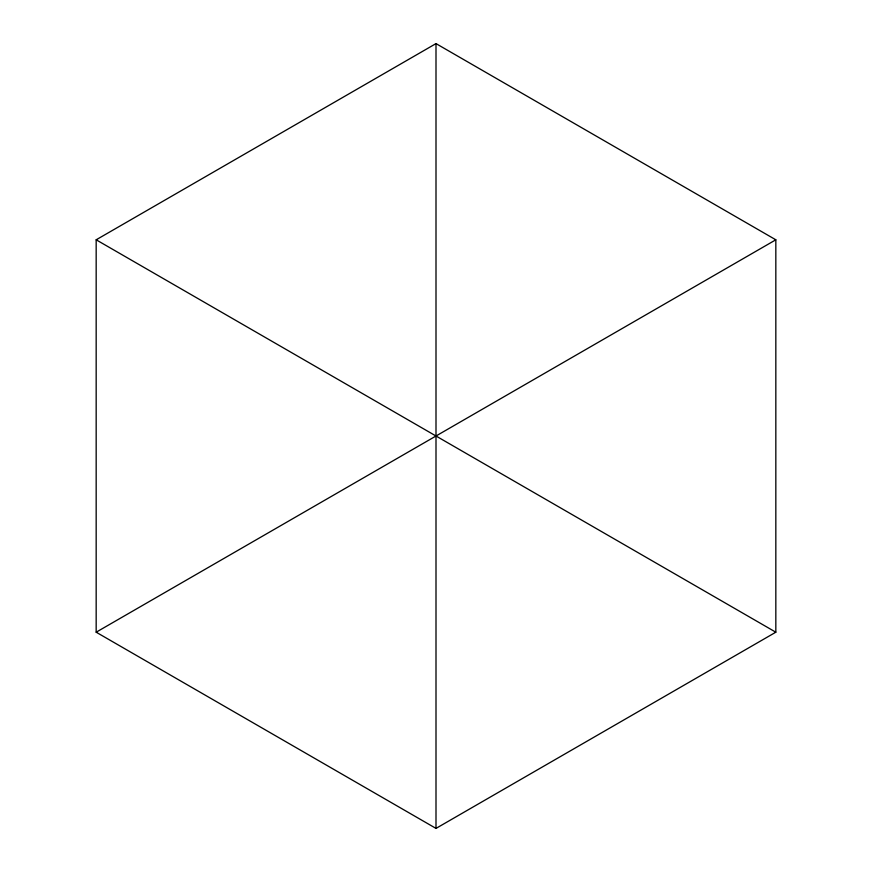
<?xml version="1.0" encoding="UTF-8"?>
<svg xmlns="http://www.w3.org/2000/svg" width="872" height="872" viewBox="0 0 872 872"><rect width="100%" height="100%" fill="white"/><g stroke="black" fill="none" stroke-linecap="round" stroke-linejoin="round"><path stroke-width="1.31" d="M96.171 239.8L436 43.6L775.829 239.8L775.829 632.2L436 828.4L96.171 632.2L96.171 239.8L775.829 632.2M96.171 632.2L775.829 239.8M436 43.6L436 828.4"/></g></svg>
